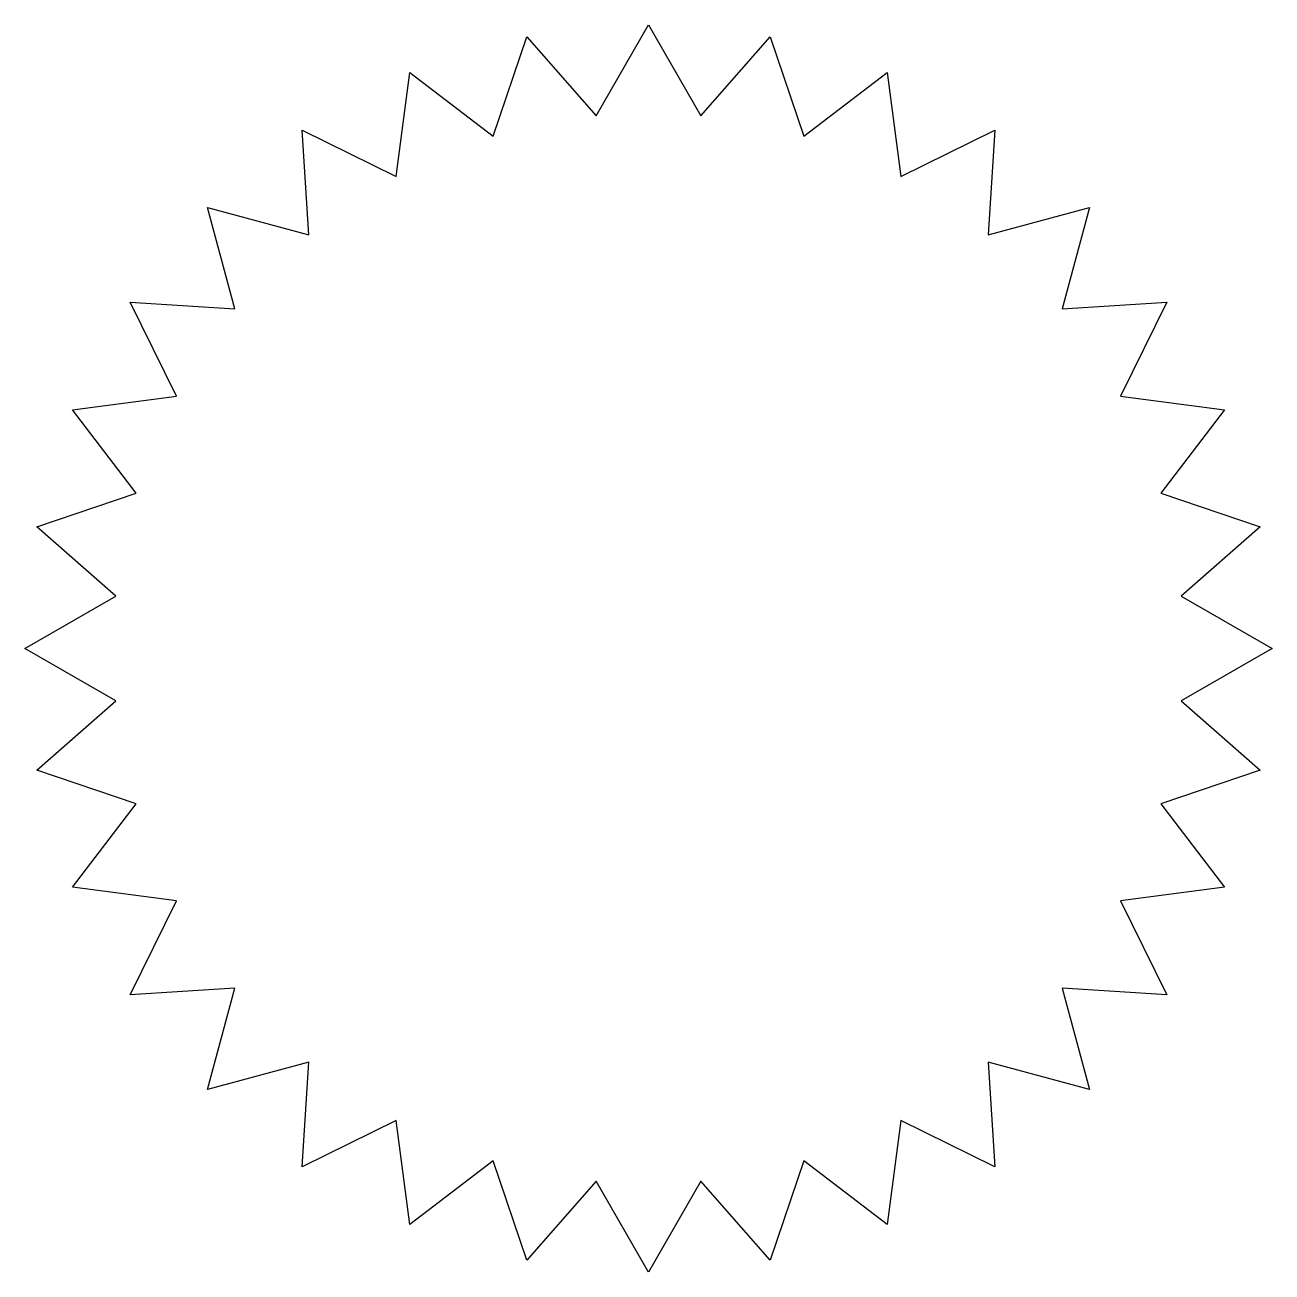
# Model space of a CAD drawing. Header units: centimetres. Extents: x -11.2 to 11.2, y -11.2 to 11.2.
import ezdxf

# ---------------------------------------------------------------- set-up
doc = ezdxf.new("R2010")
doc.units = ezdxf.units.CM
doc.header["$MEASUREMENT"] = 0
doc.layers.add('Camada 1', color=7, linetype='Continuous')

msp = doc.modelspace()

# ---------------------------------------------------------------- linework, layer by layer
at = {"layer": 'Camada 1'}
msp.add_open_spline([(9.60064, -0.94147), (9.60064, -0.94147), (11.23185, -0.00026), (11.23185, -0.00026), (11.23185, -0.00026), (11.23185, -0.00026), (9.60091, 0.94147), (9.60091, 0.94147), (9.60091, 0.94147), (9.60091, 0.94147), (11.01664, 2.18305), (11.01664, 2.18305), (11.01664, 2.18305), (11.01664, 2.18305), (9.23343, 2.78892), (9.23343, 2.78892), (9.23343, 2.78892), (9.23343, 2.78892), (10.37995, 4.28278), (10.37995, 4.28278), (10.37995, 4.28278), (10.37995, 4.28278), (8.51265, 4.52879), (8.51265, 4.52879), (8.51265, 4.52879), (8.51265, 4.52879), (9.34577, 6.21744), (9.34577, 6.21744), (9.34577, 6.21744), (9.34577, 6.21744), (7.46644, 6.09473), (7.46644, 6.09473), (7.46644, 6.09473), (7.46644, 6.09473), (7.95404, 7.91342), (7.95404, 7.91342), (7.95404, 7.91342), (7.95404, 7.91342), (6.1345, 7.42662), (6.1345, 7.42662), (6.1345, 7.42662), (6.1345, 7.42662), (6.25806, 9.3054), (6.25806, 9.3054), (6.25806, 9.3054), (6.25806, 9.3054), (4.56861, 8.47283), (4.56861, 8.47283), (4.56861, 8.47283), (4.56861, 8.47283), (4.32311, 10.34015), (4.32311, 10.34015), (4.32311, 10.34015), (4.32311, 10.34015), (2.82874, 9.19366), (2.82874, 9.19366), (2.82874, 9.19366), (2.82874, 9.19366), (2.22364, 10.97685), (2.22364, 10.97685), (2.22364, 10.97685), (2.22364, 10.97685), (0.98158, 9.56082), (0.98158, 9.56082), (0.98158, 9.56082), (0.98158, 9.56082), (0.03982, 11.19203), (0.03982, 11.19203), (0.03982, 11.19203), (0.03982, 11.19203), (-0.90167, 9.56082), (-0.90167, 9.56082), (-0.90167, 9.56082), (-0.90167, 9.56082), (-2.14373, 10.97685), (-2.14373, 10.97685), (-2.14373, 10.97685), (-2.14373, 10.97685), (-2.7491, 9.19366), (-2.7491, 9.19366), (-2.7491, 9.19366), (-2.7491, 9.19366), (-4.2432, 10.34015), (-4.2432, 10.34015), (-4.2432, 10.34015), (-4.2432, 10.34015), (-4.48897, 8.47283), (-4.48897, 8.47283), (-4.48897, 8.47283), (-4.48897, 8.47283), (-6.17815, 9.30595), (-6.17815, 9.30595), (-6.17815, 9.30595), (-6.17815, 9.30595), (-6.05488, 7.42662), (-6.05488, 7.42662), (-6.05488, 7.42662), (-6.05488, 7.42662), (-7.87413, 7.91395), (-7.87413, 7.91395), (-7.87413, 7.91395), (-7.87413, 7.91395), (-7.3868, 6.09473), (-7.3868, 6.09473), (-7.3868, 6.09473), (-7.3868, 6.09473), (-9.26611, 6.21797), (-9.26611, 6.21797), (-9.26611, 6.21797), (-9.26611, 6.21797), (-8.43301, 4.52879), (-8.43301, 4.52879), (-8.43301, 4.52879), (-8.43301, 4.52879), (-10.30028, 4.28329), (-10.30028, 4.28329), (-10.30028, 4.28329), (-10.30028, 4.28329), (-9.15382, 2.78892), (-9.15382, 2.78892), (-9.15382, 2.78892), (-9.15382, 2.78892), (-10.93729, 2.18358), (-10.93729, 2.18358), (-10.93729, 2.18358), (-10.93729, 2.18358), (-9.52151, 0.94147), (-9.52151, 0.94147), (-9.52151, 0.94147), (-9.52151, 0.94147), (-11.15248, 0.00026), (-11.15248, 0.00026), (-11.15248, 0.00026), (-11.15248, 0.00026), (-9.52151, -0.94147), (-9.52151, -0.94147), (-9.52151, -0.94147), (-9.52151, -0.94147), (-10.93753, -2.18355), (-10.93753, -2.18355), (-10.93753, -2.18355), (-10.93753, -2.18355), (-9.15382, -2.78895), (-9.15382, -2.78895), (-9.15382, -2.78895), (-9.15382, -2.78895), (-10.30057, -4.28276), (-10.30057, -4.28276), (-10.30057, -4.28276), (-10.30057, -4.28276), (-8.43328, -4.52877), (-8.43328, -4.52877), (-8.43328, -4.52877), (-8.43328, -4.52877), (-9.26637, -6.21797), (-9.26637, -6.21797), (-9.26637, -6.21797), (-9.26637, -6.21797), (-7.38706, -6.0947), (-7.38706, -6.0947), (-7.38706, -6.0947), (-7.38706, -6.0947), (-7.87437, -7.91395), (-7.87437, -7.91395), (-7.87437, -7.91395), (-7.87437, -7.91395), (-6.05515, -7.42662), (-6.05515, -7.42662), (-6.05515, -7.42662), (-6.05515, -7.42662), (-6.17839, -9.30593), (-6.17839, -9.30593), (-6.17839, -9.30593), (-6.17839, -9.30593), (-4.48921, -8.47283), (-4.48921, -8.47283), (-4.48921, -8.47283), (-4.48921, -8.47283), (-4.24347, -10.34013), (-4.24347, -10.34013), (-4.24347, -10.34013), (-4.24347, -10.34013), (-2.7491, -9.19364), (-2.7491, -9.19364), (-2.7491, -9.19364), (-2.7491, -9.19364), (-2.144, -10.97685), (-2.144, -10.97685), (-2.144, -10.97685), (-2.144, -10.97685), (-0.90194, -9.56135), (-0.90194, -9.56135), (-0.90194, -9.56135), (-0.90194, -9.56135), (0.03932, -11.19203), (0.03932, -11.19203), (0.03932, -11.19203), (0.03932, -11.19203), (0.98129, -9.56135), (0.98129, -9.56135), (0.98129, -9.56135), (0.98129, -9.56135), (2.22287, -10.97735), (2.22287, -10.97735), (2.22287, -10.97735), (2.22287, -10.97735), (2.82874, -9.19364), (2.82874, -9.19364), (2.82874, -9.19364), (2.82874, -9.19364), (4.3226, -10.34013), (4.3226, -10.34013), (4.3226, -10.34013), (4.3226, -10.34013), (4.56861, -8.47283), (4.56861, -8.47283), (4.56861, -8.47283), (4.56861, -8.47283), (6.25753, -9.30593), (6.25753, -9.30593), (6.25753, -9.30593), (6.25753, -9.30593), (6.1345, -7.42662), (6.1345, -7.42662), (6.1345, -7.42662), (6.1345, -7.42662), (7.95351, -7.91445), (7.95351, -7.91445), (7.95351, -7.91445), (7.95351, -7.91445), (7.46644, -6.0947), (7.46644, -6.0947), (7.46644, -6.0947), (7.46644, -6.0947), (9.34551, -6.21848), (9.34551, -6.21848), (9.34551, -6.21848), (9.34551, -6.21848), (8.51265, -4.52877), (8.51265, -4.52877), (8.51265, -4.52877), (8.51265, -4.52877), (10.37968, -4.28329), (10.37968, -4.28329), (10.37968, -4.28329), (10.37968, -4.28329), (9.23343, -2.78895), (9.23343, -2.78895), (9.23343, -2.78895), (9.23343, -2.78895), (11.01664, -2.18355), (11.01664, -2.18355), (11.01664, -2.18355), (11.01664, -2.18355), (9.60064, -0.94147), (9.60064, -0.94147)], degree=3, knots=[0, 0, 0, 0, 0.01538462, 0.01538462, 0.01538462, 0.01538462, 0.03076923, 0.03076923, 0.03076923, 0.03076923, 0.04615385, 0.04615385, 0.04615385, 0.04615385, 0.06153846, 0.06153846, 0.06153846, 0.06153846, 0.07692308, 0.07692308, 0.07692308, 0.07692308, 0.09230769, 0.09230769, 0.09230769, 0.09230769, 0.10769231, 0.10769231, 0.10769231, 0.10769231, 0.12307692, 0.12307692, 0.12307692, 0.12307692, 0.13846154, 0.13846154, 0.13846154, 0.13846154, 0.15384615, 0.15384615, 0.15384615, 0.15384615, 0.16923077, 0.16923077, 0.16923077, 0.16923077, 0.18461538, 0.18461538, 0.18461538, 0.18461538, 0.2, 0.2, 0.2, 0.2, 0.21538462, 0.21538462, 0.21538462, 0.21538462, 0.23076923, 0.23076923, 0.23076923, 0.23076923, 0.24615385, 0.24615385, 0.24615385, 0.24615385, 0.26153846, 0.26153846, 0.26153846, 0.26153846, 0.27692308, 0.27692308, 0.27692308, 0.27692308, 0.29230769, 0.29230769, 0.29230769, 0.29230769, 0.30769231, 0.30769231, 0.30769231, 0.30769231, 0.32307692, 0.32307692, 0.32307692, 0.32307692, 0.33846154, 0.33846154, 0.33846154, 0.33846154, 0.35384615, 0.35384615, 0.35384615, 0.35384615, 0.36923077, 0.36923077, 0.36923077, 0.36923077, 0.38461538, 0.38461538, 0.38461538, 0.38461538, 0.4, 0.4, 0.4, 0.4, 0.41538462, 0.41538462, 0.41538462, 0.41538462, 0.43076923, 0.43076923, 0.43076923, 0.43076923, 0.44615385, 0.44615385, 0.44615385, 0.44615385, 0.46153846, 0.46153846, 0.46153846, 0.46153846, 0.47692308, 0.47692308, 0.47692308, 0.47692308, 0.49230769, 0.49230769, 0.49230769, 0.49230769, 0.50769231, 0.50769231, 0.50769231, 0.50769231, 0.52307692, 0.52307692, 0.52307692, 0.52307692, 0.53846154, 0.53846154, 0.53846154, 0.53846154, 0.55384615, 0.55384615, 0.55384615, 0.55384615, 0.56923077, 0.56923077, 0.56923077, 0.56923077, 0.58461538, 0.58461538, 0.58461538, 0.58461538, 0.6, 0.6, 0.6, 0.6, 0.61538462, 0.61538462, 0.61538462, 0.61538462, 0.63076923, 0.63076923, 0.63076923, 0.63076923, 0.64615385, 0.64615385, 0.64615385, 0.64615385, 0.66153846, 0.66153846, 0.66153846, 0.66153846, 0.67692308, 0.67692308, 0.67692308, 0.67692308, 0.69230769, 0.69230769, 0.69230769, 0.69230769, 0.70769231, 0.70769231, 0.70769231, 0.70769231, 0.72307692, 0.72307692, 0.72307692, 0.72307692, 0.73846154, 0.73846154, 0.73846154, 0.73846154, 0.75384615, 0.75384615, 0.75384615, 0.75384615, 0.76923077, 0.76923077, 0.76923077, 0.76923077, 0.78461538, 0.78461538, 0.78461538, 0.78461538, 0.8, 0.8, 0.8, 0.8, 0.81538462, 0.81538462, 0.81538462, 0.81538462, 0.83076923, 0.83076923, 0.83076923, 0.83076923, 0.84615385, 0.84615385, 0.84615385, 0.84615385, 0.86153846, 0.86153846, 0.86153846, 0.86153846, 0.87692308, 0.87692308, 0.87692308, 0.87692308, 0.89230769, 0.89230769, 0.89230769, 0.89230769, 0.90769231, 0.90769231, 0.90769231, 0.90769231, 0.92307692, 0.92307692, 0.92307692, 0.92307692, 0.93846154, 0.93846154, 0.93846154, 0.93846154, 0.95384615, 0.95384615, 0.95384615, 0.95384615, 0.96923077, 0.96923077, 0.96923077, 0.96923077, 1, 1, 1, 1], dxfattribs=at)

doc.saveas('drawing.dxf')
